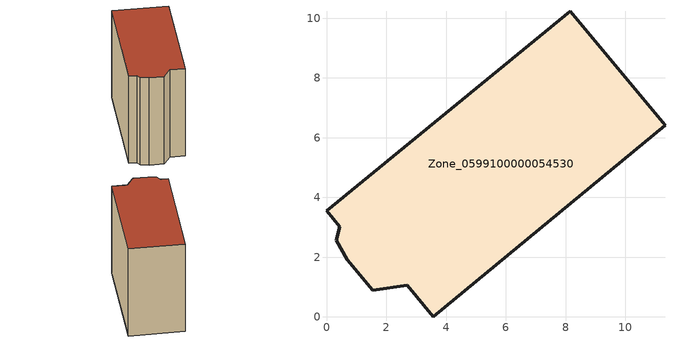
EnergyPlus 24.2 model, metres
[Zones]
Zone_0599100000054530
 floor ground (C_G): 0.7,1.92 0.32,2.57 0.44,3.02 0,3.56 8.16,10.24 11.33,6.42 3.57,0 2.7,1.06 1.55,0.89 z0
 wall outside (C_F): 1.55,0.89 2.7,1.06 3.57,0 11.33,6.42 8.16,10.24 0,3.56 0.44,3.02 0.32,2.57 0.7,1.92 1.55,0.89 z0:9.01
 roof outside (C_R): 0.32,2.57 0.7,1.92 1.55,0.89 2.7,1.06 3.57,0 11.33,6.42 8.16,10.24 0,3.56 0.44,3.02 z9.01
[BUILDING]
Pand.0599100000054530: North Axis=0; Terrain=City; Loads Convergence Tolerance Value=0.04; Temperature Convergence Tolerance Value=0.4; Solar Distribution=FullExterior; Maximum Number of Warmup Days=25; Minimum Number of Warmup Days=1
[Site:Location]
Rotterdam.The.Hague.AP_ZH_NLD Design_Conditions: Latitude=51.96; Longitude=4.45; Time Zone=1; Elevation=-4.5
[SITE:GROUNDTEMPERATURE:BUILDINGSURFACE]
18, 18, 18, 18, 18, 18, 18, 18, 18, 18, 18, 18
[MATERIAL] Thermal Absorptance=0.9; Solar Absorptance=0.7; Visible Absorptance=0.7
Name | Roughness | Thickness | Conductivity | Density | Specific Heat
G.TI.1946 | MediumSmooth | 0.15 | 1 | 540 | 1210
F.TI.1946 | Rough | 0.3 | 0.857143 | 1920 | 840
R.TI.1946 | MediumRough | 0.2 | 0.1 | 1500 | 1000
[CONSTRUCTION]
C_G: G.TI.1946
C_F: F.TI.1946
C_R: R.TI.1946
[ZONE]
Zone_0599100000054530: Type=1; Multiplier=1; Ceiling Height=Autocalculate; Volume=Autocalculate; Floor Area=autocalculate; Part of Total Floor Area=Yes
[ZONEINFILTRATION:DESIGNFLOWRATE]
Infil_Zone_0599100000054530: Zone or ZoneList or Space or SpaceList=Zone_0599100000054530; Schedule=AlwaysOn; Design Flow Rate Calculation Method=Flow/Area; Flow Rate per Floor Area=0.003; Constant Term Coefficient=1; Temperature Term Coefficient=0; Velocity Term Coefficient=0; Velocity Squared Term Coefficient=0
[HVACTEMPLATE:ZONE:IDEALLOADSAIRSYSTEM]
Zone_0599100000054530: Maximum Heating Supply Air Temperature=50; Minimum Cooling Supply Air Temperature=13; Maximum Heating Supply Air Humidity Ratio=0.0156; Minimum Cooling Supply Air Humidity Ratio=0.0077; Heating Limit=NoLimit; Cooling Limit=NoLimit; Dehumidification Control Type=ConstantSensibleHeatRatio; Cooling Sensible Heat Ratio=0.7; Dehumidification Setpoint=60; Humidification Control Type=None; Humidification Setpoint=30; Outdoor Air Method=None; Outdoor Air Flow Rate per Person=0.00944; Outdoor Air Flow Rate per Zone Floor Area=0; Outdoor Air Flow Rate per Zone=0; Demand Controlled Ventilation Type=None; Outdoor Air Economizer Type=NoEconomizer; Heat Recovery Type=None; Sensible Heat Recovery Effectiveness=0.7; Latent Heat Recovery Effectiveness=0.65
[ZONECONTROL:THERMOSTAT]
ThermostatControl_Zone_0599100000054530: Zone or ZoneList=Zone_0599100000054530; Control Type Schedule=DualSetpointControlType; Control 1=Thermostat_Zone_0599100000054530; Temperature Difference Between Cutout And Setpoint=0
[THERMOSTATSETPOINT:DUALSETPOINT]
Thermostat_Zone_0599100000054530: Heating Setpoint Temperature Schedule=HeatingSetpoint_Zone_0599100000054530; Cooling Setpoint Temperature Schedule=CoolingSetpoint_Zone_0599100000054530
[SCHEDULE:COMPACT]
HeatingSetpoint_Zone_0599100000054530: Through: 12/31, For: AllDays, Until: 24:00, 21
CoolingSetpoint_Zone_0599100000054530: Through: 12/31, For: AllDays, Until: 24:00, 24
DualSetpointControlType: Through: 12/31, For: AllDays, Until: 24:00, 4
AlwaysOn: Through: 12/31, For: AllDays, Until: 24:00, 1
